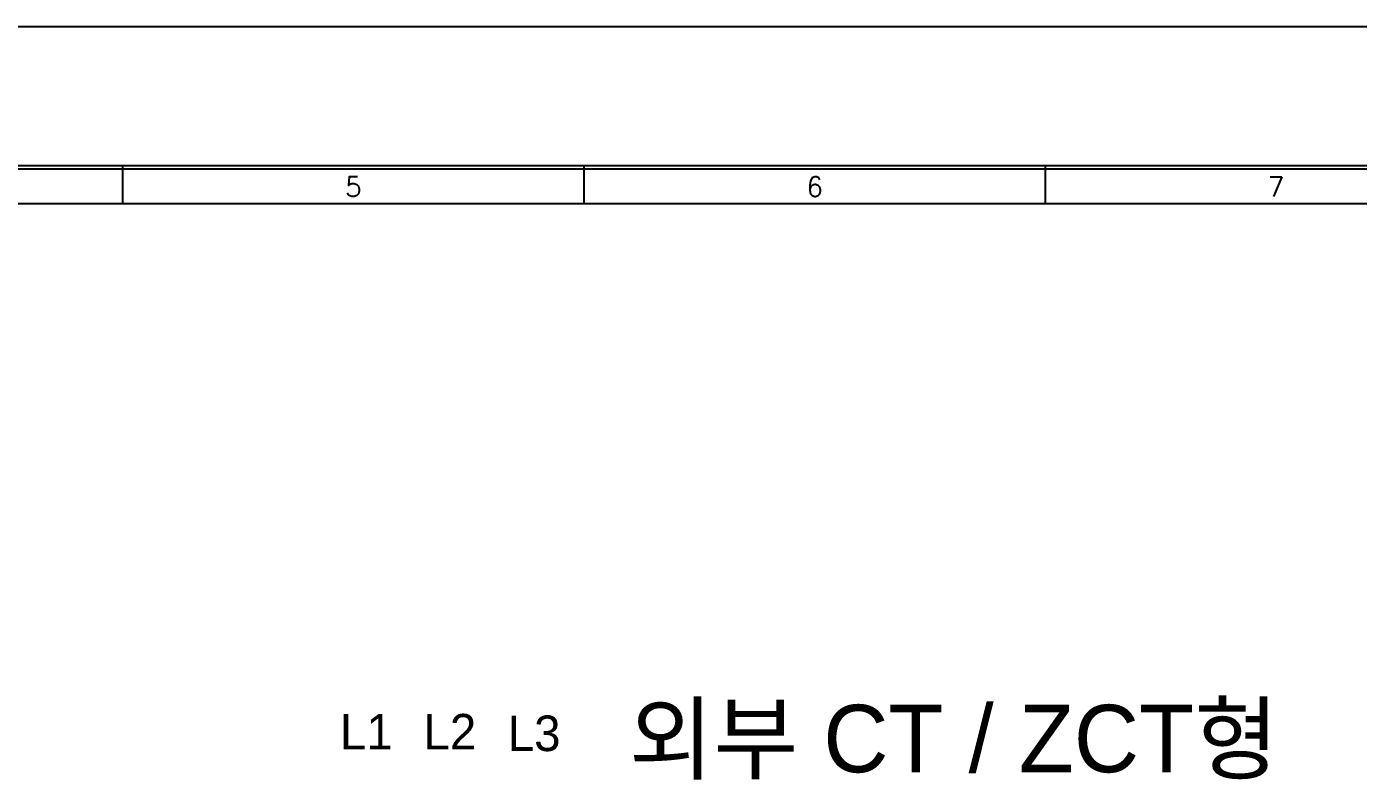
# Model space of a CAD drawing. Header units: millimetres. Extents: x 46 to 886, y 51 to 632.
# Drawn here: x 226.1 to 340.4, y 568.5 to 631.8 of the extents above; entities that cross this region are included whole.
import ezdxf
from ezdxf.enums import TextEntityAlignment as Align

# ---------------------------------------------------------------- set-up
doc = ezdxf.new("R2010")
doc.units = ezdxf.units.MM
for name, color, linetype in [('20', 2, 'Continuous'), ('30', 3, 'Continuous'), ('70', 7, 'Continuous'), ('ASHADE', 7, 'Continuous')]:
    doc.layers.add(name, color=color, linetype=linetype)
doc.styles.add('ghs', font='NGULIM.TTF')
doc.styles.add('SIMPLEX', font='SIMPLEX')

msp = doc.modelspace()

# ---------------------------------------------------------------- linework, layer by layer
msp.add_lwpolyline([(46.411, 631.769), (886.327, 631.769), (886.327, 50.731), (46.411, 50.731)], close=True)
at = {"layer": '20', "color": 7}
msp.add_line((69.351, 616.579), (439.017, 616.579), dxfattribs=at)
at = {"layer": '30', "color": 7}
for p, q in [((234.384, 616.579), (234.384, 619.846)), ((273.984, 616.579), (273.984, 619.846)), ((313.584, 616.579), (313.584, 619.846))]:
    msp.add_line(p, q, dxfattribs=at)
at = {"layer": '70', "color": 7}
for points in [[(442.284, 352.546), (66.084, 352.546), (66.084, 619.846), (442.284, 619.846)], [(441.987, 352.843), (66.381, 352.843), (66.381, 619.549), (441.987, 619.549)]]:
    msp.add_lwpolyline(points, close=True, dxfattribs=at)

# ---------------------------------------------------------------- texts
at = {"layer": '30', "color": 7, "style": 'SIMPLEX'}
for s, p in [('5', (254.184, 618.019)), ('6', (293.784, 618.019)), ('7', (333.384, 618.019))]:
    msp.add_text(s, height=1.683, dxfattribs=at).set_placement(p, align=Align.MIDDLE)
at = {"layer": 'ASHADE', "ltscale": 2, "style": 'ghs'}
for s, height, p in [('외부 CT / ZCT형 ', 5.7915, (277.83, 567.756)), ('L1', 3.0512, (253.025, 569.711)), ('L2', 3.0512, (260.195, 569.711)), ('L3', 3.0512, (267.428, 569.575))]:
    msp.add_text(s, height=height, dxfattribs=at).set_placement(p)

doc.saveas('drawing.dxf')
